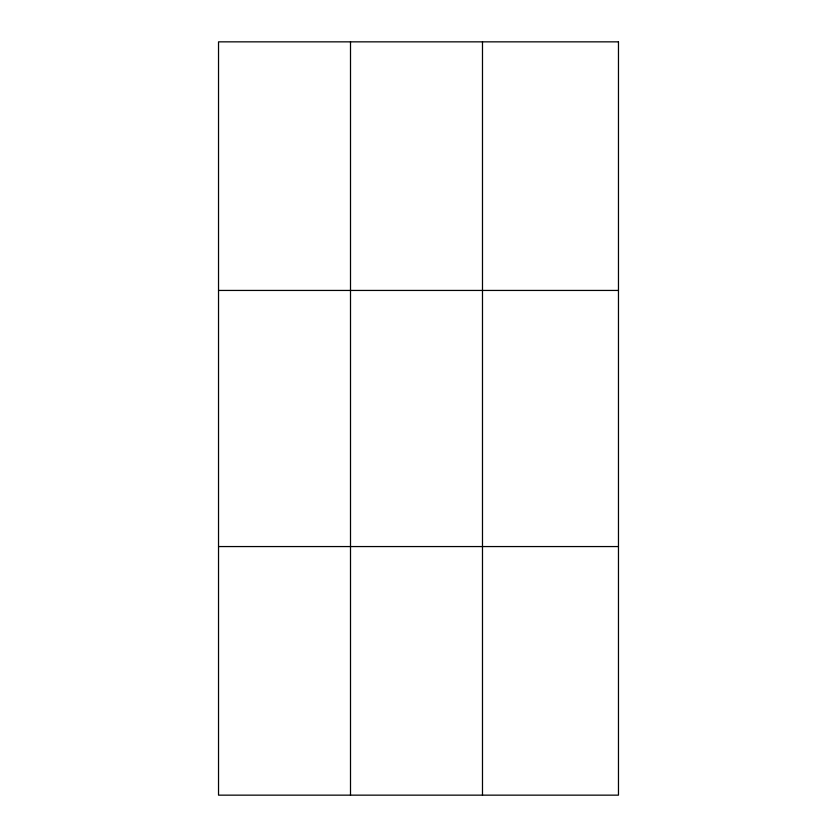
<?xml version="1.0" encoding="UTF-8"?>
<svg xmlns="http://www.w3.org/2000/svg" width="837" height="837" viewBox="0 0 837 837"><rect width="100%" height="100%" fill="white"/><g stroke="black" fill="none" stroke-linecap="round" stroke-linejoin="round"><path stroke-width="1.26" d="M350.504 41.85L350.504 795.15M482.489 41.85L482.489 795.15M218.53 290.439L618.47 290.439M218.53 546.561L618.47 546.561M618.47 41.85L618.47 795.15L218.53 795.15L218.53 41.85L618.47 41.85"/></g></svg>
